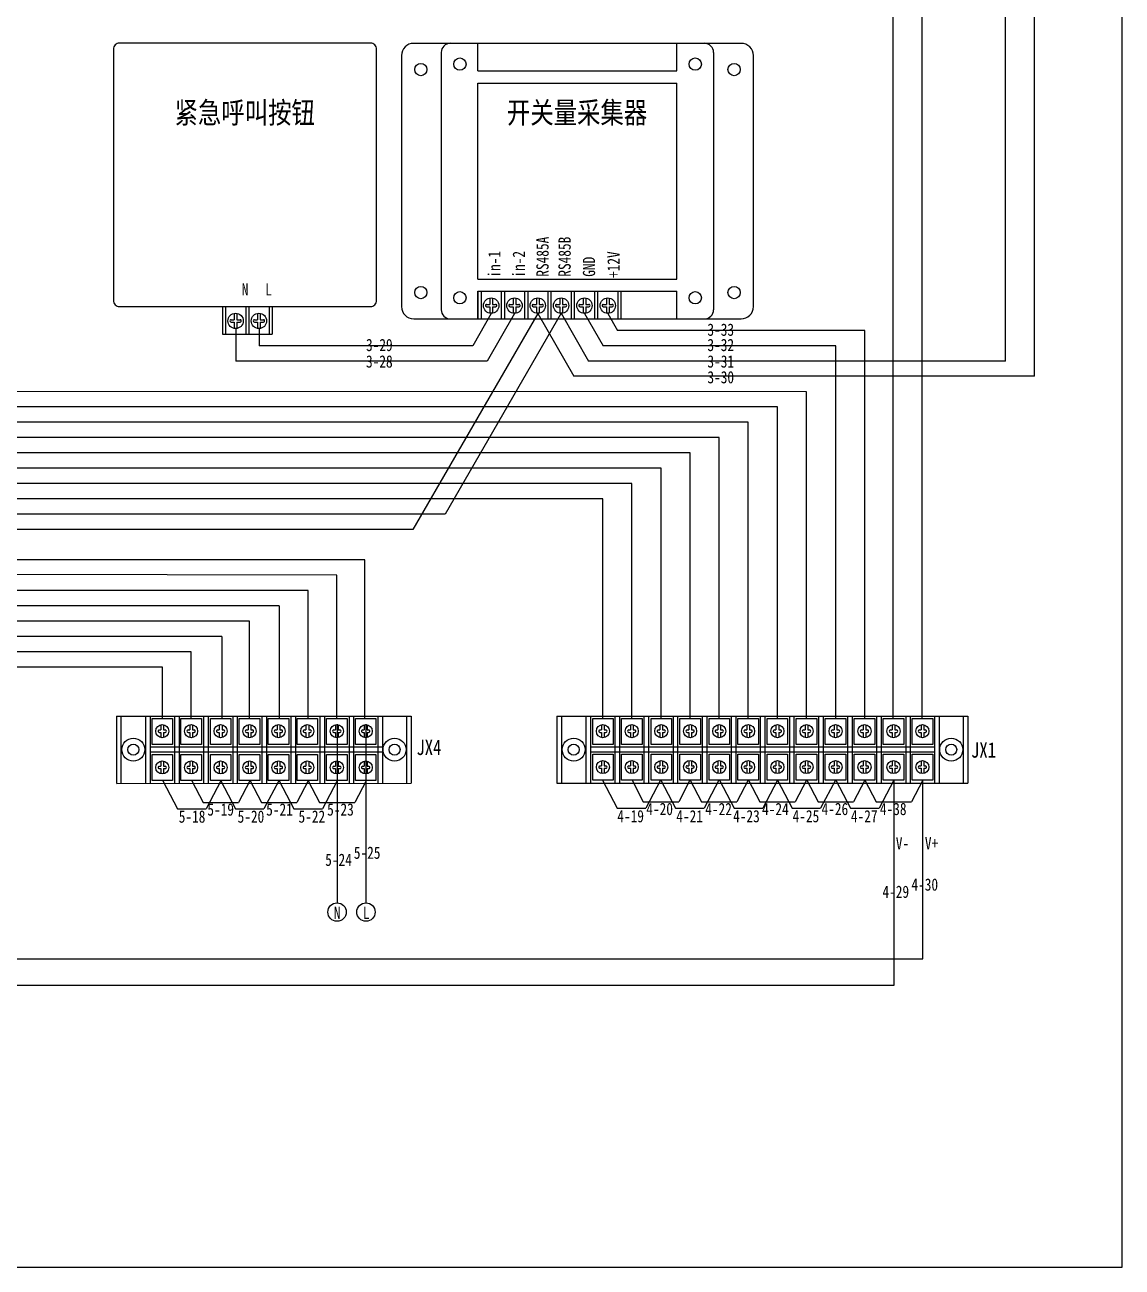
# Model space of a CAD drawing. Extents: x 1266371 to 2543862, y 307832 to 617203.
# Drawn here: x 1272846.7 to 1273205.2, y 308114.1 to 308519.9 of the extents above; entities that cross this region are included whole.
import ezdxf
from ezdxf.enums import TextEntityAlignment as Align

# ---------------------------------------------------------------- set-up
doc = ezdxf.new("R2010")
doc.units = 0
doc.header["$LTSCALE"] = 1000
doc.header["$MEASUREMENT"] = 0
doc.layers.get('0').update_dxf_attribs({"linetype": 'CONTINUOUS'})
doc.styles.add('-宋体', font='', dxfattribs={"width": 0.8})
doc.styles.get('-宋体').set_extended_font_data('SimSun')

msp = doc.modelspace()

# ---------------------------------------------------------------- linework, layer by layer
at = {"color": 1}
for p, q in [((1273176.54, 308405.07), (1273176.54, 308645.02)), ((1273167.06, 308410.06), (1273167.06, 308640.04)), ((1273130.39, 308293.46), (1273130.39, 308567.99)), ((1273139.86, 308293.23), (1273139.86, 308567.96)), ((1273014.29, 308425.64), (1272973.47, 308355.07)), ((1273021.9, 308425.65), (1272983.96, 308360.07)), ((1272999.05, 308425.64), (1272992.99, 308415.05)), ((1273006.66, 308425.64), (1272997.74, 308410.05)), ((1273014.3, 308425.64), (1273026.07, 308405.07)), ((1273021.9, 308425.65), (1273030.82, 308410.06)), ((1273029.51, 308425.64), (1273035.57, 308415.06)), ((1273037.1, 308425.64), (1273040.3, 308420.06)), ((1272915.56, 308420.65), (1272915.56, 308410.06)), ((1272923.18, 308420.65), (1272923.18, 308415.06)), ((1273121.07, 308420.05), (1273040.3, 308420.06)), ((1273121.07, 308293.34), (1273121.07, 308420.05)), ((1272992.99, 308415.05), (1272923.18, 308415.06)), ((1273111.58, 308415.05), (1273035.57, 308415.06)), ((1273111.58, 308293.45), (1273111.58, 308415.05)), ((1272997.74, 308410.05), (1272915.56, 308410.06)), ((1273167.06, 308410.06), (1273030.82, 308410.06)), ((1273176.54, 308405.07), (1273026.07, 308405.07)), ((1273102.09, 308400.05), (1272730.43, 308400.07)), ((1273102.09, 308293.34), (1273102.09, 308400.05)), ((1273092.52, 308395.07), (1272725.66, 308395.07)), ((1273092.52, 308293.46), (1273092.52, 308395.07)), ((1273082.97, 308390.07), (1272394.23, 308390.07)), ((1273082.97, 308293.3), (1273082.97, 308390.07)), ((1273073.55, 308385.07), (1272389.47, 308385.07)), ((1273073.55, 308293.35), (1273073.55, 308385.07)), ((1273064.03, 308380.07), (1272131.96, 308380.07)), ((1273064.03, 308293.24), (1273064.03, 308380.07)), ((1273054.61, 308375.07), (1272127.1, 308375.07)), ((1273054.61, 308293.38), (1273054.61, 308375.07)), ((1273044.96, 308370.07), (1272008.91, 308370.07)), ((1273044.96, 308293.41), (1273044.96, 308370.07)), ((1273035.54, 308365.07), (1272004.2, 308365.07)), ((1273035.54, 308293.3), (1273035.54, 308365.07)), ((1272983.96, 308360.07), (1272738.47, 308360.07)), ((1272973.47, 308355.07), (1272733.77, 308355.07)), ((1273035.38, 308273.16), (1273040.18, 308264.01)), ((1273045.04, 308273.16), (1273048.73, 308266.13)), ((1273054.31, 308273.16), (1273049.5, 308264.01)), ((1273054.44, 308273.16), (1273059.25, 308264.01)), ((1273063.98, 308273.16), (1273060.29, 308266.13)), ((1273064.06, 308273.16), (1273067.75, 308266.13)), ((1273073.38, 308273.16), (1273068.57, 308264.01)), ((1273073.6, 308273.16), (1273078.41, 308264.01)), ((1273082.99, 308273.16), (1273079.3, 308266.13)), ((1273083.09, 308273.16), (1273086.78, 308266.13)), ((1273092.54, 308273.16), (1273087.73, 308264.01)), ((1273092.53, 308273.16), (1273097.34, 308264.01)), ((1273102.03, 308273.16), (1273098.34, 308266.13)), ((1273102.14, 308273.16), (1273105.83, 308266.13)), ((1273111.47, 308273.16), (1273106.66, 308264.01)), ((1273111.66, 308273.16), (1273116.46, 308264.01)), ((1273121.07, 308273.16), (1273117.38, 308266.13)), ((1273121.08, 308273.16), (1273124.77, 308266.13)), ((1273130.6, 308273.16), (1273125.79, 308264.01)), ((1273140.02, 308273.16), (1273136.33, 308266.13)), ((1273048.73, 308266.13), (1273060.29, 308266.13)), ((1273067.75, 308266.13), (1273079.3, 308266.13)), ((1273086.78, 308266.13), (1273098.34, 308266.13)), ((1273105.83, 308266.13), (1273117.38, 308266.13)), ((1273124.77, 308266.13), (1273136.33, 308266.13)), ((1273040.18, 308264.01), (1273049.5, 308264.01)), ((1273059.25, 308264.01), (1273068.57, 308264.01)), ((1273078.41, 308264.01), (1273087.73, 308264.01)), ((1273097.34, 308264.01), (1273106.66, 308264.01)), ((1273116.46, 308264.01), (1273125.79, 308264.01))]:
    msp.add_line(p, q, dxfattribs=at)
for p, q in [((1272985.71, 308513.84), (1273068.71, 308513.84)), ((1272994.71, 308504.84), (1272994.71, 308513.83)), ((1273059.71, 308504.84), (1273059.71, 308513.84)), ((1272982.71, 308510.84), (1272982.71, 308458.36)), ((1273071.71, 308510.84), (1273071.71, 308451.83)), ((1272994.71, 308504.84), (1273059.71, 308504.84)), ((1272994.71, 308436.84), (1272994.71, 308500.84)), ((1272994.71, 308500.84), (1273059.71, 308500.84)), ((1273059.71, 308436.84), (1273059.71, 308500.84)), ((1272982.71, 308485.86), (1272982.71, 308426.84)), ((1273071.71, 308485.44), (1273071.71, 308426.84)), ((1272994.71, 308436.84), (1273059.71, 308436.84)), ((1272994.71, 308423.83), (1272994.71, 308432.84)), ((1272994.71, 308432.84), (1273059.71, 308432.84)), ((1272994.71, 308432.84), (1273041.43, 308432.84)), ((1272994.71, 308432.84), (1272994.71, 308423.84)), ((1272994.71, 308432.84), (1273041.43, 308432.84)), ((1272994.71, 308432.84), (1272994.71, 308423.84)), ((1272995.71, 308432.84), (1272995.71, 308423.84)), ((1272995.71, 308432.84), (1272995.71, 308423.84)), ((1273002.33, 308432.84), (1273002.33, 308423.84)), ((1273002.33, 308432.84), (1273002.33, 308423.84)), ((1273003.33, 308432.84), (1273003.33, 308423.84)), ((1273003.33, 308432.84), (1273003.33, 308423.84)), ((1273009.95, 308432.84), (1273009.95, 308423.84)), ((1273009.95, 308432.84), (1273009.95, 308423.84)), ((1273010.95, 308432.84), (1273010.95, 308423.84)), ((1273010.95, 308432.84), (1273010.95, 308423.84)), ((1273017.57, 308432.84), (1273017.57, 308423.84)), ((1273017.57, 308432.84), (1273017.57, 308423.84)), ((1273018.57, 308432.84), (1273018.57, 308423.84)), ((1273018.57, 308432.84), (1273018.57, 308423.84)), ((1273025.19, 308432.84), (1273025.19, 308423.84)), ((1273025.19, 308432.84), (1273025.19, 308423.84)), ((1273026.19, 308432.84), (1273026.19, 308423.84)), ((1273026.19, 308432.84), (1273026.19, 308423.84)), ((1273032.81, 308432.84), (1273032.81, 308423.84)), ((1273032.81, 308432.84), (1273032.81, 308423.84)), ((1273033.81, 308432.84), (1273033.81, 308423.84)), ((1273033.81, 308432.84), (1273033.81, 308423.84)), ((1273040.43, 308432.84), (1273040.43, 308423.84)), ((1273040.43, 308432.84), (1273040.43, 308423.84)), ((1273041.43, 308432.84), (1273041.43, 308423.84)), ((1273041.43, 308432.84), (1273041.43, 308423.84)), ((1273059.71, 308423.83), (1273059.71, 308432.84)), ((1272911.23, 308427.85), (1272927.47, 308427.85)), ((1272911.23, 308427.85), (1272911.23, 308418.85)), ((1272912.23, 308427.85), (1272912.23, 308418.85)), ((1272918.85, 308427.85), (1272918.85, 308418.85)), ((1272919.85, 308427.85), (1272919.85, 308418.85)), ((1272926.47, 308427.85), (1272926.47, 308418.85)), ((1272927.47, 308427.85), (1272927.47, 308418.85)), ((1272997.55, 308428.55), (1272998.57, 308428.55)), ((1272997.55, 308428.55), (1272998.57, 308428.55)), ((1272997.55, 308427.78), (1272998.57, 308427.78)), ((1272997.55, 308427.78), (1272998.57, 308427.78)), ((1272998.57, 308430.63), (1272998.57, 308428.55)), ((1272998.57, 308430.63), (1272998.57, 308428.55)), ((1272998.57, 308427.78), (1272998.57, 308425.68)), ((1272998.57, 308427.78), (1272998.57, 308425.68)), ((1272999.47, 308430.63), (1272999.47, 308428.55)), ((1272999.47, 308430.63), (1272999.47, 308428.55)), ((1272999.47, 308428.55), (1273000.48, 308428.55)), ((1272999.47, 308428.55), (1273000.48, 308428.55)), ((1272999.47, 308427.78), (1272999.47, 308425.68)), ((1272999.47, 308427.78), (1273000.5, 308427.78)), ((1272999.47, 308427.78), (1272999.47, 308425.68)), ((1272999.47, 308427.78), (1273000.5, 308427.78)), ((1273005.17, 308428.55), (1273006.19, 308428.55)), ((1273005.17, 308428.55), (1273006.19, 308428.55)), ((1273005.17, 308427.78), (1273006.19, 308427.78)), ((1273005.17, 308427.78), (1273006.19, 308427.78)), ((1273006.19, 308430.63), (1273006.19, 308428.55)), ((1273006.19, 308430.63), (1273006.19, 308428.55)), ((1273006.19, 308427.78), (1273006.19, 308425.68)), ((1273006.19, 308427.78), (1273006.19, 308425.68)), ((1273007.09, 308430.63), (1273007.09, 308428.55)), ((1273007.09, 308430.63), (1273007.09, 308428.55)), ((1273007.09, 308428.55), (1273008.1, 308428.55)), ((1273007.09, 308428.55), (1273008.1, 308428.55)), ((1273007.09, 308427.78), (1273007.09, 308425.68)), ((1273007.09, 308427.78), (1273008.12, 308427.78)), ((1273007.09, 308427.78), (1273007.09, 308425.68)), ((1273007.09, 308427.78), (1273008.12, 308427.78)), ((1273012.79, 308428.55), (1273013.81, 308428.55)), ((1273012.79, 308428.55), (1273013.81, 308428.55)), ((1273012.79, 308427.78), (1273013.81, 308427.78)), ((1273012.79, 308427.78), (1273013.81, 308427.78)), ((1273013.81, 308430.63), (1273013.81, 308428.55)), ((1273013.81, 308430.63), (1273013.81, 308428.55)), ((1273013.81, 308427.78), (1273013.81, 308425.68)), ((1273013.81, 308427.78), (1273013.81, 308425.68)), ((1273014.71, 308430.63), (1273014.71, 308428.55)), ((1273014.71, 308430.63), (1273014.71, 308428.55)), ((1273014.71, 308428.55), (1273015.72, 308428.55)), ((1273014.71, 308428.55), (1273015.72, 308428.55)), ((1273014.71, 308427.78), (1273014.71, 308425.68)), ((1273014.71, 308427.78), (1273015.74, 308427.78)), ((1273014.71, 308427.78), (1273014.71, 308425.68)), ((1273014.71, 308427.78), (1273015.74, 308427.78)), ((1273020.41, 308428.55), (1273021.43, 308428.55)), ((1273020.41, 308428.55), (1273021.43, 308428.55)), ((1273020.41, 308427.78), (1273021.43, 308427.78)), ((1273020.41, 308427.78), (1273021.43, 308427.78)), ((1273021.43, 308430.63), (1273021.43, 308428.55)), ((1273021.43, 308430.63), (1273021.43, 308428.55)), ((1273021.43, 308427.78), (1273021.43, 308425.68)), ((1273021.43, 308427.78), (1273021.43, 308425.68)), ((1273022.33, 308430.63), (1273022.33, 308428.55)), ((1273022.33, 308430.63), (1273022.33, 308428.55)), ((1273022.33, 308428.55), (1273023.34, 308428.55)), ((1273022.33, 308428.55), (1273023.34, 308428.55)), ((1273022.33, 308427.78), (1273022.33, 308425.68)), ((1273022.33, 308427.78), (1273023.36, 308427.78)), ((1273022.33, 308427.78), (1273022.33, 308425.68)), ((1273022.33, 308427.78), (1273023.36, 308427.78)), ((1273028.03, 308428.55), (1273029.05, 308428.55)), ((1273028.03, 308428.55), (1273029.05, 308428.55)), ((1273028.03, 308427.78), (1273029.05, 308427.78)), ((1273028.03, 308427.78), (1273029.05, 308427.78)), ((1273029.05, 308430.63), (1273029.05, 308428.55)), ((1273029.05, 308430.63), (1273029.05, 308428.55)), ((1273029.05, 308427.78), (1273029.05, 308425.68)), ((1273029.05, 308427.78), (1273029.05, 308425.68)), ((1273029.95, 308430.63), (1273029.95, 308428.55)), ((1273029.95, 308430.63), (1273029.95, 308428.55)), ((1273029.95, 308428.55), (1273030.96, 308428.55)), ((1273029.95, 308428.55), (1273030.96, 308428.55)), ((1273029.95, 308427.78), (1273029.95, 308425.68)), ((1273029.95, 308427.78), (1273030.98, 308427.78)), ((1273029.95, 308427.78), (1273029.95, 308425.68)), ((1273029.95, 308427.78), (1273030.98, 308427.78)), ((1273035.65, 308428.55), (1273036.67, 308428.55)), ((1273035.65, 308428.55), (1273036.67, 308428.55)), ((1273035.65, 308427.78), (1273036.67, 308427.78)), ((1273035.65, 308427.78), (1273036.67, 308427.78)), ((1273036.67, 308430.63), (1273036.67, 308428.55)), ((1273036.67, 308430.63), (1273036.67, 308428.55)), ((1273036.67, 308427.78), (1273036.67, 308425.68)), ((1273036.67, 308427.78), (1273036.67, 308425.68)), ((1273037.57, 308430.63), (1273037.57, 308428.55)), ((1273037.57, 308430.63), (1273037.57, 308428.55)), ((1273037.57, 308428.55), (1273038.58, 308428.55)), ((1273037.57, 308428.55), (1273038.58, 308428.55)), ((1273037.57, 308427.78), (1273037.57, 308425.68)), ((1273037.57, 308427.78), (1273038.6, 308427.78)), ((1273037.57, 308427.78), (1273037.57, 308425.68)), ((1273037.57, 308427.78), (1273038.6, 308427.78)), ((1272914.06, 308423.56), (1272915.08, 308423.56)), ((1272914.06, 308422.79), (1272915.08, 308422.79)), ((1272915.08, 308425.64), (1272915.08, 308423.56)), ((1272915.08, 308422.79), (1272915.08, 308420.69)), ((1272915.98, 308425.64), (1272915.98, 308423.56)), ((1272915.98, 308423.56), (1272916.99, 308423.56)), ((1272915.98, 308422.79), (1272915.98, 308420.69)), ((1272915.98, 308422.79), (1272917.01, 308422.79)), ((1272921.68, 308423.56), (1272922.7, 308423.56)), ((1272921.68, 308422.79), (1272922.7, 308422.79)), ((1272922.7, 308425.64), (1272922.7, 308423.56)), ((1272922.7, 308422.79), (1272922.7, 308420.69)), ((1272923.6, 308425.64), (1272923.6, 308423.56)), ((1272923.6, 308423.56), (1272924.61, 308423.56)), ((1272923.6, 308422.79), (1272923.6, 308420.69)), ((1272923.6, 308422.79), (1272924.63, 308422.79)), ((1272985.71, 308423.84), (1273068.71, 308423.84)), ((1272994.71, 308423.84), (1273041.43, 308423.84)), ((1272994.71, 308423.84), (1273041.43, 308423.84)), ((1272911.23, 308418.85), (1272927.47, 308418.85)), ((1272957.74, 308345.08), (1272833.07, 308345.08)), ((1272957.74, 308293.42), (1272957.74, 308345.08)), ((1272948.63, 308340.08), (1272825.79, 308340.38)), ((1272948.63, 308293.38), (1272948.63, 308340.08)), ((1272939.21, 308335.08), (1272818.31, 308335.08)), ((1272939.21, 308293.38), (1272939.21, 308335.08)), ((1272929.74, 308330.08), (1272811.99, 308330.08)), ((1272929.74, 308330.08), (1272929.74, 308293.53)), ((1272920.11, 308325.08), (1272805.23, 308325.08)), ((1272920.11, 308293.36), (1272920.11, 308325.08)), ((1272911.08, 308320.08), (1272798.94, 308320.08)), ((1272911.08, 308320.08), (1272911.08, 308293.44)), ((1272901.06, 308315.08), (1272804.92, 308315.08)), ((1272901.06, 308293.38), (1272901.06, 308315.08)), ((1272891.68, 308310.08), (1272811.68, 308310.08)), ((1272891.68, 308293.38), (1272891.68, 308310.08)), ((1272876.59, 308294.12), (1272972.89, 308294.12)), ((1272876.59, 308294.12), (1272876.59, 308272.17)), ((1272878.09, 308294.12), (1272878.09, 308272.17)), ((1272886.09, 308294.12), (1272886.09, 308272.17)), ((1272887.59, 308294.12), (1272887.59, 308272.17)), ((1272895.59, 308294.12), (1272895.59, 308272.22)), ((1272897.09, 308294.12), (1272897.09, 308272.22)), ((1272905.09, 308294.12), (1272905.09, 308272.22)), ((1272906.59, 308294.12), (1272906.59, 308272.22)), ((1272914.59, 308294.12), (1272914.59, 308272.22)), ((1272916.09, 308294.12), (1272916.09, 308272.22)), ((1272924.09, 308294.12), (1272924.09, 308272.22)), ((1272925.59, 308294.12), (1272925.59, 308272.22)), ((1272933.59, 308294.12), (1272933.59, 308272.22)), ((1272935.09, 308294.12), (1272935.09, 308272.22)), ((1272943.09, 308294.12), (1272943.09, 308272.22)), ((1272944.59, 308294.12), (1272944.59, 308272.22)), ((1272952.59, 308294.12), (1272952.59, 308272.22)), ((1272954.09, 308294.12), (1272954.09, 308272.22)), ((1272961.97, 308294.12), (1272961.97, 308272.22)), ((1272963.47, 308294.12), (1272963.47, 308272.22)), ((1272971.39, 308294.12), (1272971.39, 308272.22)), ((1272972.89, 308294.12), (1272972.89, 308272.22)), ((1273020.45, 308294.12), (1273154.75, 308294.12)), ((1273020.45, 308294.12), (1273020.45, 308272.17)), ((1273021.95, 308294.12), (1273021.95, 308272.17)), ((1273029.95, 308294.12), (1273029.95, 308272.17)), ((1273031.45, 308294.12), (1273031.45, 308272.17)), ((1273039.39, 308294.12), (1273039.39, 308272.22)), ((1273040.95, 308294.12), (1273040.95, 308272.22)), ((1273048.95, 308294.12), (1273048.95, 308272.22)), ((1273050.45, 308294.12), (1273050.45, 308272.22)), ((1273058.45, 308294.12), (1273058.45, 308272.22)), ((1273059.95, 308294.12), (1273059.95, 308272.22)), ((1273067.95, 308294.12), (1273067.95, 308272.22)), ((1273069.45, 308294.12), (1273069.45, 308272.22)), ((1273077.45, 308294.12), (1273077.45, 308272.22)), ((1273078.95, 308294.12), (1273078.95, 308272.22)), ((1273086.95, 308294.12), (1273086.95, 308272.22)), ((1273088.45, 308294.12), (1273088.45, 308272.22)), ((1273096.45, 308294.12), (1273096.45, 308272.22)), ((1273097.95, 308294.12), (1273097.95, 308272.22)), ((1273105.95, 308294.12), (1273105.95, 308272.22)), ((1273107.45, 308294.12), (1273107.45, 308272.22)), ((1273115.45, 308294.12), (1273115.45, 308272.22)), ((1273116.95, 308294.12), (1273116.95, 308272.22)), ((1273124.95, 308294.12), (1273124.95, 308272.22)), ((1273126.45, 308294.12), (1273126.45, 308272.22)), ((1273134.45, 308294.12), (1273134.45, 308272.22)), ((1273135.95, 308294.12), (1273135.95, 308272.22)), ((1273143.83, 308294.12), (1273143.83, 308272.22)), ((1273145.33, 308294.12), (1273145.33, 308272.22)), ((1273153.25, 308294.12), (1273153.25, 308272.22)), ((1273154.75, 308294.12), (1273154.75, 308272.22)), ((1272890.62, 308289.56), (1272891.13, 308289.56)), ((1272891.13, 308291.24), (1272891.13, 308289.56)), ((1272892.03, 308291.25), (1272892.03, 308289.56)), ((1272892.03, 308289.56), (1272892.55, 308289.56)), ((1272900.03, 308289.56), (1272900.55, 308289.56)), ((1272900.55, 308291.24), (1272900.55, 308289.56)), ((1272901.45, 308291.25), (1272901.45, 308289.56)), ((1272901.45, 308289.56), (1272901.96, 308289.56)), ((1272909.68, 308289.56), (1272910.2, 308289.56)), ((1272910.2, 308291.24), (1272910.2, 308289.56)), ((1272911.1, 308291.25), (1272911.1, 308289.56)), ((1272911.1, 308289.56), (1272911.61, 308289.56)), ((1272919.09, 308289.56), (1272919.61, 308289.56)), ((1272919.61, 308291.24), (1272919.61, 308289.56)), ((1272920.51, 308291.25), (1272920.51, 308289.56)), ((1272920.51, 308289.56), (1272921.03, 308289.56)), ((1272928.57, 308289.56), (1272929.09, 308289.56)), ((1272929.09, 308291.24), (1272929.09, 308289.56)), ((1272929.99, 308291.25), (1272929.99, 308289.56)), ((1272929.99, 308289.56), (1272930.5, 308289.56)), ((1272937.99, 308289.56), (1272938.51, 308289.56)), ((1272938.51, 308291.24), (1272938.51, 308289.56)), ((1272939.41, 308291.25), (1272939.41, 308289.56)), ((1272939.41, 308289.56), (1272939.92, 308289.56)), ((1272947.64, 308289.56), (1272948.16, 308289.56)), ((1272948.16, 308291.24), (1272948.16, 308289.56)), ((1272948.7, 308291.49), (1272948.7, 308233.07)), ((1272949.05, 308291.25), (1272949.05, 308289.56)), ((1272949.05, 308289.56), (1272949.57, 308289.56)), ((1272957.05, 308289.56), (1272957.57, 308289.56)), ((1272957.57, 308291.24), (1272957.57, 308289.56)), ((1272958.12, 308291.48), (1272958.12, 308233.06)), ((1272958.47, 308291.25), (1272958.47, 308289.56)), ((1272958.47, 308289.56), (1272958.98, 308289.56)), ((1273034.57, 308289.56), (1273035.09, 308289.56)), ((1273035.09, 308291.24), (1273035.09, 308289.56)), ((1273035.99, 308291.25), (1273035.99, 308289.56)), ((1273035.99, 308289.56), (1273036.5, 308289.56)), ((1273043.99, 308289.56), (1273044.51, 308289.56)), ((1273044.51, 308291.24), (1273044.51, 308289.56)), ((1273045.4, 308291.25), (1273045.4, 308289.56)), ((1273045.4, 308289.56), (1273045.92, 308289.56)), ((1273053.63, 308289.56), (1273054.15, 308289.56)), ((1273054.15, 308291.24), (1273054.15, 308289.56)), ((1273055.05, 308291.25), (1273055.05, 308289.56)), ((1273055.05, 308289.56), (1273055.56, 308289.56)), ((1273063.05, 308289.56), (1273063.57, 308289.56)), ((1273063.57, 308291.24), (1273063.57, 308289.56)), ((1273064.47, 308291.25), (1273064.47, 308289.56)), ((1273064.47, 308289.56), (1273064.98, 308289.56)), ((1273072.57, 308289.56), (1273073.09, 308289.56)), ((1273073.09, 308291.24), (1273073.09, 308289.56)), ((1273073.99, 308291.25), (1273073.99, 308289.56)), ((1273073.99, 308289.56), (1273074.5, 308289.56)), ((1273081.99, 308289.56), (1273082.51, 308289.56)), ((1273082.51, 308291.24), (1273082.51, 308289.56)), ((1273083.41, 308291.25), (1273083.41, 308289.56)), ((1273083.41, 308289.56), (1273083.92, 308289.56)), ((1273091.55, 308289.56), (1273092.07, 308289.56)), ((1273092.07, 308291.24), (1273092.07, 308289.56)), ((1273092.97, 308291.25), (1273092.97, 308289.56)), ((1273092.97, 308289.56), (1273093.48, 308289.56)), ((1273101.08, 308289.56), (1273101.6, 308289.56)), ((1273101.6, 308291.24), (1273101.6, 308289.56)), ((1273102.49, 308291.25), (1273102.49, 308289.56)), ((1273102.49, 308289.56), (1273103.01, 308289.56)), ((1273110.55, 308289.56), (1273111.07, 308289.56)), ((1273111.07, 308291.24), (1273111.07, 308289.56)), ((1273111.97, 308291.25), (1273111.97, 308289.56)), ((1273111.97, 308289.56), (1273112.48, 308289.56)), ((1273120.02, 308289.56), (1273120.54, 308289.56)), ((1273120.54, 308291.24), (1273120.54, 308289.56)), ((1273121.44, 308291.25), (1273121.44, 308289.56)), ((1273121.44, 308289.56), (1273121.95, 308289.56)), ((1273129.5, 308289.56), (1273130.02, 308289.56)), ((1273130.02, 308291.24), (1273130.02, 308289.56)), ((1273130.91, 308291.25), (1273130.91, 308289.56)), ((1273130.91, 308289.56), (1273131.43, 308289.56)), ((1273138.93, 308289.56), (1273139.45, 308289.56)), ((1273139.45, 308291.24), (1273139.45, 308289.56)), ((1273140.35, 308291.25), (1273140.35, 308289.56)), ((1273140.35, 308289.56), (1273140.86, 308289.56)), ((1272890.61, 308288.78), (1272891.13, 308288.78)), ((1272891.13, 308288.78), (1272891.13, 308287.07)), ((1272892.03, 308288.78), (1272892.03, 308287.07)), ((1272892.03, 308288.78), (1272892.56, 308288.78)), ((1272900.03, 308288.78), (1272900.55, 308288.78)), ((1272900.55, 308288.78), (1272900.55, 308287.07)), ((1272901.45, 308288.78), (1272901.45, 308287.07)), ((1272901.45, 308288.78), (1272901.98, 308288.78)), ((1272909.68, 308288.78), (1272910.2, 308288.78)), ((1272910.2, 308288.78), (1272910.2, 308287.07)), ((1272911.1, 308288.78), (1272911.1, 308287.07)), ((1272911.1, 308288.78), (1272911.63, 308288.78)), ((1272919.09, 308288.78), (1272919.61, 308288.78)), ((1272919.61, 308288.78), (1272919.61, 308287.07)), ((1272920.51, 308288.78), (1272920.51, 308287.07)), ((1272920.51, 308288.78), (1272921.04, 308288.78)), ((1272928.57, 308288.78), (1272929.09, 308288.78)), ((1272929.09, 308288.78), (1272929.09, 308287.07)), ((1272929.99, 308288.78), (1272929.99, 308287.07)), ((1272929.99, 308288.78), (1272930.52, 308288.78)), ((1272937.99, 308288.78), (1272938.51, 308288.78)), ((1272938.51, 308288.78), (1272938.51, 308287.07)), ((1272939.41, 308288.78), (1272939.41, 308287.07)), ((1272939.41, 308288.78), (1272939.94, 308288.78)), ((1272947.64, 308288.78), (1272948.16, 308288.78)), ((1272948.16, 308288.78), (1272948.16, 308287.07)), ((1272949.05, 308288.78), (1272949.05, 308287.07)), ((1272949.05, 308288.78), (1272949.58, 308288.78)), ((1272957.05, 308288.78), (1272957.57, 308288.78)), ((1272957.57, 308288.78), (1272957.57, 308287.07)), ((1272958.47, 308288.78), (1272958.47, 308287.07)), ((1272958.47, 308288.78), (1272959, 308288.78)), ((1273034.57, 308288.78), (1273035.09, 308288.78)), ((1273035.09, 308288.78), (1273035.09, 308287.07)), ((1273035.99, 308288.78), (1273035.99, 308287.07)), ((1273035.99, 308288.78), (1273036.52, 308288.78)), ((1273043.99, 308288.78), (1273044.51, 308288.78)), ((1273044.51, 308288.78), (1273044.51, 308287.07)), ((1273045.4, 308288.78), (1273045.4, 308287.07)), ((1273045.4, 308288.78), (1273045.93, 308288.78)), ((1273053.63, 308288.78), (1273054.15, 308288.78)), ((1273054.15, 308288.78), (1273054.15, 308287.07)), ((1273055.05, 308288.78), (1273055.05, 308287.07)), ((1273055.05, 308288.78), (1273055.58, 308288.78)), ((1273063.05, 308288.78), (1273063.57, 308288.78)), ((1273063.57, 308288.78), (1273063.57, 308287.07)), ((1273064.47, 308288.78), (1273064.47, 308287.07)), ((1273064.47, 308288.78), (1273065, 308288.78)), ((1273072.57, 308288.78), (1273073.09, 308288.78)), ((1273073.09, 308288.78), (1273073.09, 308287.07)), ((1273073.99, 308288.78), (1273073.99, 308287.07)), ((1273073.99, 308288.78), (1273074.52, 308288.78)), ((1273081.99, 308288.78), (1273082.51, 308288.78)), ((1273082.51, 308288.78), (1273082.51, 308287.07)), ((1273083.41, 308288.78), (1273083.41, 308287.07)), ((1273083.41, 308288.78), (1273083.94, 308288.78)), ((1273091.55, 308288.78), (1273092.07, 308288.78)), ((1273092.07, 308288.78), (1273092.07, 308287.07)), ((1273092.97, 308288.78), (1273092.97, 308287.07)), ((1273092.97, 308288.78), (1273093.5, 308288.78)), ((1273101.07, 308288.78), (1273101.6, 308288.78)), ((1273101.6, 308288.78), (1273101.6, 308287.07)), ((1273102.49, 308288.78), (1273102.49, 308287.07)), ((1273102.49, 308288.78), (1273103.02, 308288.78)), ((1273110.55, 308288.78), (1273111.07, 308288.78)), ((1273111.07, 308288.78), (1273111.07, 308287.07)), ((1273111.97, 308288.78), (1273111.97, 308287.07)), ((1273111.97, 308288.78), (1273112.5, 308288.78)), ((1273120.02, 308288.78), (1273120.54, 308288.78)), ((1273120.54, 308288.78), (1273120.54, 308287.07)), ((1273121.44, 308288.78), (1273121.44, 308287.07)), ((1273121.44, 308288.78), (1273121.97, 308288.78)), ((1273129.5, 308288.78), (1273130.02, 308288.78)), ((1273130.02, 308288.78), (1273130.02, 308287.07)), ((1273130.91, 308288.78), (1273130.91, 308287.07)), ((1273130.91, 308288.78), (1273131.45, 308288.78)), ((1273138.93, 308288.78), (1273139.45, 308288.78)), ((1273139.45, 308288.78), (1273139.45, 308287.07)), ((1273140.35, 308288.78), (1273140.35, 308287.07)), ((1273140.35, 308288.78), (1273140.88, 308288.78)), ((1272887.59, 308284.08), (1272963.47, 308284.08)), ((1272887.59, 308282.44), (1272963.47, 308282.44)), ((1273031.45, 308284.08), (1273143.83, 308284.08)), ((1273031.45, 308282.44), (1273143.83, 308282.44)), ((1272890.61, 308276.93), (1272891.13, 308276.93)), ((1272890.62, 308277.71), (1272891.13, 308277.71)), ((1272891.13, 308279.39), (1272891.13, 308277.71)), ((1272891.13, 308276.93), (1272891.13, 308275.22)), ((1272892.03, 308279.39), (1272892.03, 308277.71)), ((1272892.03, 308277.71), (1272892.55, 308277.71)), ((1272892.03, 308276.93), (1272892.03, 308275.22)), ((1272892.03, 308276.93), (1272892.56, 308276.93)), ((1272900.03, 308277.71), (1272900.55, 308277.71)), ((1272900.03, 308276.93), (1272900.55, 308276.93)), ((1272900.55, 308279.39), (1272900.55, 308277.71)), ((1272900.55, 308276.93), (1272900.55, 308275.22)), ((1272901.45, 308279.39), (1272901.45, 308277.71)), ((1272901.45, 308277.71), (1272901.96, 308277.71)), ((1272901.45, 308276.93), (1272901.45, 308275.22)), ((1272901.45, 308276.93), (1272901.98, 308276.93)), ((1272909.68, 308277.71), (1272910.2, 308277.71)), ((1272909.68, 308276.93), (1272910.2, 308276.93)), ((1272910.2, 308279.39), (1272910.2, 308277.71)), ((1272910.2, 308276.93), (1272910.2, 308275.22)), ((1272911.1, 308279.39), (1272911.1, 308277.71)), ((1272911.1, 308277.71), (1272911.61, 308277.71)), ((1272911.1, 308276.93), (1272911.1, 308275.22)), ((1272911.1, 308276.93), (1272911.63, 308276.93)), ((1272919.09, 308277.71), (1272919.61, 308277.71)), ((1272919.09, 308276.93), (1272919.61, 308276.93)), ((1272919.61, 308279.39), (1272919.61, 308277.71)), ((1272919.61, 308276.93), (1272919.61, 308275.22)), ((1272920.51, 308279.39), (1272920.51, 308277.71)), ((1272920.51, 308277.71), (1272921.03, 308277.71)), ((1272920.51, 308276.93), (1272920.51, 308275.22)), ((1272920.51, 308276.93), (1272921.04, 308276.93)), ((1272928.57, 308277.71), (1272929.09, 308277.71)), ((1272928.57, 308276.93), (1272929.09, 308276.93)), ((1272929.09, 308279.39), (1272929.09, 308277.71)), ((1272929.09, 308276.93), (1272929.09, 308275.22)), ((1272929.99, 308279.39), (1272929.99, 308277.71)), ((1272929.99, 308277.71), (1272930.5, 308277.71)), ((1272929.99, 308276.93), (1272929.99, 308275.22)), ((1272929.99, 308276.93), (1272930.52, 308276.93)), ((1272937.99, 308277.71), (1272938.51, 308277.71)), ((1272937.99, 308276.93), (1272938.51, 308276.93)), ((1272938.51, 308279.39), (1272938.51, 308277.71)), ((1272938.51, 308276.93), (1272938.51, 308275.22)), ((1272939.41, 308279.39), (1272939.41, 308277.71)), ((1272939.41, 308277.71), (1272939.92, 308277.71)), ((1272939.41, 308276.93), (1272939.41, 308275.22)), ((1272939.41, 308276.93), (1272939.94, 308276.93)), ((1272947.64, 308277.71), (1272948.16, 308277.71)), ((1272947.64, 308276.93), (1272948.16, 308276.93)), ((1272948.16, 308279.39), (1272948.16, 308277.71)), ((1272948.16, 308276.93), (1272948.16, 308275.22)), ((1272949.05, 308279.39), (1272949.05, 308277.71)), ((1272949.05, 308277.71), (1272949.57, 308277.71)), ((1272949.05, 308276.93), (1272949.05, 308275.22)), ((1272949.05, 308276.93), (1272949.58, 308276.93)), ((1272957.05, 308277.71), (1272957.57, 308277.71)), ((1272957.05, 308276.93), (1272957.57, 308276.93)), ((1272957.57, 308279.39), (1272957.57, 308277.71)), ((1272957.57, 308276.93), (1272957.57, 308275.22)), ((1272958.47, 308279.39), (1272958.47, 308277.71)), ((1272958.47, 308277.71), (1272958.98, 308277.71)), ((1272958.47, 308276.93), (1272958.47, 308275.22)), ((1272958.47, 308276.93), (1272959, 308276.93)), ((1273034.57, 308277.82), (1273035.09, 308277.82)), ((1273034.57, 308277.04), (1273035.09, 308277.04)), ((1273035.09, 308279.5), (1273035.09, 308277.82)), ((1273035.09, 308277.04), (1273035.09, 308275.33)), ((1273035.99, 308279.51), (1273035.99, 308277.82)), ((1273035.99, 308277.82), (1273036.5, 308277.82)), ((1273035.99, 308277.04), (1273035.99, 308275.33)), ((1273035.99, 308277.04), (1273036.52, 308277.04)), ((1273043.99, 308277.82), (1273044.51, 308277.82)), ((1273043.99, 308277.04), (1273044.51, 308277.04)), ((1273044.51, 308279.5), (1273044.51, 308277.82)), ((1273044.51, 308277.04), (1273044.51, 308275.33)), ((1273045.4, 308279.51), (1273045.4, 308277.82)), ((1273045.4, 308277.82), (1273045.92, 308277.82)), ((1273045.4, 308277.04), (1273045.4, 308275.33)), ((1273045.4, 308277.04), (1273045.93, 308277.04)), ((1273053.63, 308277.82), (1273054.15, 308277.82)), ((1273053.63, 308277.04), (1273054.15, 308277.04)), ((1273054.15, 308279.5), (1273054.15, 308277.82)), ((1273054.15, 308277.04), (1273054.15, 308275.33)), ((1273055.05, 308279.51), (1273055.05, 308277.82)), ((1273055.05, 308277.82), (1273055.56, 308277.82)), ((1273055.05, 308277.04), (1273055.05, 308275.33)), ((1273055.05, 308277.04), (1273055.58, 308277.04)), ((1273063.05, 308277.87), (1273063.57, 308277.87)), ((1273063.05, 308277.09), (1273063.57, 308277.09)), ((1273063.57, 308279.55), (1273063.57, 308277.87)), ((1273063.57, 308277.09), (1273063.57, 308275.38)), ((1273064.47, 308279.55), (1273064.47, 308277.87)), ((1273064.47, 308277.87), (1273064.98, 308277.87)), ((1273064.47, 308277.09), (1273064.47, 308275.38)), ((1273064.47, 308277.09), (1273065, 308277.09)), ((1273072.57, 308277.82), (1273073.09, 308277.82)), ((1273072.57, 308277.04), (1273073.09, 308277.04)), ((1273073.09, 308279.5), (1273073.09, 308277.82)), ((1273073.09, 308277.04), (1273073.09, 308275.33)), ((1273073.99, 308279.51), (1273073.99, 308277.82)), ((1273073.99, 308277.82), (1273074.5, 308277.82)), ((1273073.99, 308277.04), (1273073.99, 308275.33)), ((1273073.99, 308277.04), (1273074.52, 308277.04)), ((1273081.99, 308277.82), (1273082.51, 308277.82)), ((1273081.99, 308277.04), (1273082.51, 308277.04)), ((1273082.51, 308279.5), (1273082.51, 308277.82)), ((1273082.51, 308277.04), (1273082.51, 308275.33)), ((1273083.41, 308279.51), (1273083.41, 308277.82)), ((1273083.41, 308277.82), (1273083.92, 308277.82)), ((1273083.41, 308277.04), (1273083.41, 308275.33)), ((1273083.41, 308277.04), (1273083.94, 308277.04)), ((1273091.55, 308277.82), (1273092.07, 308277.82)), ((1273091.55, 308277.04), (1273092.07, 308277.04)), ((1273092.07, 308279.5), (1273092.07, 308277.82)), ((1273092.07, 308277.04), (1273092.07, 308275.33)), ((1273092.97, 308279.51), (1273092.97, 308277.82)), ((1273092.97, 308277.82), (1273093.48, 308277.82)), ((1273092.97, 308277.04), (1273092.97, 308275.33)), ((1273092.97, 308277.04), (1273093.5, 308277.04)), ((1273101.07, 308277.04), (1273101.6, 308277.04)), ((1273101.08, 308277.82), (1273101.6, 308277.82)), ((1273101.6, 308279.5), (1273101.6, 308277.82)), ((1273101.6, 308277.04), (1273101.6, 308275.33)), ((1273102.49, 308279.51), (1273102.49, 308277.82)), ((1273102.49, 308277.82), (1273103.01, 308277.82)), ((1273102.49, 308277.04), (1273102.49, 308275.33)), ((1273102.49, 308277.04), (1273103.02, 308277.04)), ((1273110.55, 308277.82), (1273111.07, 308277.82)), ((1273110.55, 308277.04), (1273111.07, 308277.04)), ((1273111.07, 308279.5), (1273111.07, 308277.82)), ((1273111.07, 308277.04), (1273111.07, 308275.33)), ((1273111.97, 308279.51), (1273111.97, 308277.82)), ((1273111.97, 308277.82), (1273112.48, 308277.82)), ((1273111.97, 308277.04), (1273111.97, 308275.33)), ((1273111.97, 308277.04), (1273112.5, 308277.04)), ((1273120.02, 308277.82), (1273120.54, 308277.82)), ((1273120.02, 308277.04), (1273120.54, 308277.04)), ((1273120.54, 308279.5), (1273120.54, 308277.82)), ((1273120.54, 308277.04), (1273120.54, 308275.33)), ((1273121.44, 308279.51), (1273121.44, 308277.82)), ((1273121.44, 308277.82), (1273121.95, 308277.82)), ((1273121.44, 308277.04), (1273121.44, 308275.33)), ((1273121.44, 308277.04), (1273121.97, 308277.04)), ((1273129.5, 308277.82), (1273130.02, 308277.82)), ((1273129.5, 308277.04), (1273130.02, 308277.04)), ((1273130.02, 308279.5), (1273130.02, 308277.82)), ((1273130.02, 308277.04), (1273130.02, 308275.33)), ((1273130.91, 308279.51), (1273130.91, 308277.82)), ((1273130.91, 308277.82), (1273131.43, 308277.82)), ((1273130.91, 308277.04), (1273130.91, 308275.33)), ((1273130.91, 308277.04), (1273131.45, 308277.04)), ((1273138.93, 308277.82), (1273139.45, 308277.82)), ((1273138.93, 308277.04), (1273139.45, 308277.04)), ((1273139.45, 308279.5), (1273139.45, 308277.82)), ((1273139.45, 308277.04), (1273139.45, 308275.33)), ((1273140.35, 308279.51), (1273140.35, 308277.82)), ((1273140.35, 308277.82), (1273140.86, 308277.82)), ((1273140.35, 308277.04), (1273140.35, 308275.33)), ((1273140.35, 308277.04), (1273140.88, 308277.04)), ((1272891.74, 308272.96), (1272896.55, 308263.8)), ((1272901.23, 308272.96), (1272904.92, 308265.92)), ((1272910.68, 308272.96), (1272905.87, 308263.8)), ((1272910.67, 308272.96), (1272915.47, 308263.8)), ((1272920.17, 308272.96), (1272916.48, 308265.92)), ((1272920.27, 308272.96), (1272923.97, 308265.92)), ((1272929.61, 308272.96), (1272924.8, 308263.8)), ((1272929.8, 308272.96), (1272934.6, 308263.8)), ((1272939.21, 308272.96), (1272935.52, 308265.92)), ((1272939.22, 308272.96), (1272942.91, 308265.92)), ((1272948.73, 308272.96), (1272943.92, 308263.8)), ((1272958.16, 308272.96), (1272954.47, 308265.92)), ((1273130.67, 308206.19), (1273130.67, 308273.1)), ((1273140.09, 308214.75), (1273140.09, 308273.04)), ((1272876.59, 308272.12), (1272972.89, 308272.22)), ((1273020.45, 308272.17), (1273154.75, 308272.22)), ((1272904.92, 308265.92), (1272916.48, 308265.92)), ((1272923.97, 308265.92), (1272935.52, 308265.92)), ((1272942.91, 308265.92), (1272954.47, 308265.92)), ((1272896.55, 308263.8), (1272905.87, 308263.8)), ((1272915.47, 308263.8), (1272924.8, 308263.8)), ((1272934.6, 308263.8), (1272943.92, 308263.8)), ((1272790.75, 308214.75), (1273140.09, 308214.75)), ((1272792.09, 308206.19), (1273130.67, 308206.19))]:
    msp.add_line(p, q)
for points in [[(1271705.16, 308114.1), (1273205.16, 308114.1), (1273205.16, 309034.1), (1271705.16, 309034.1)], [(1272888.24, 308293.35), (1272894.94, 308293.35), (1272894.94, 308284.85), (1272888.24, 308284.85)], [(1272897.66, 308293.35), (1272904.36, 308293.35), (1272904.36, 308284.85), (1272897.66, 308284.85)], [(1272907.31, 308293.35), (1272914.01, 308293.35), (1272914.01, 308284.85), (1272907.31, 308284.85)], [(1272916.72, 308293.35), (1272923.42, 308293.35), (1272923.42, 308284.85), (1272916.72, 308284.85)], [(1272926.2, 308293.35), (1272932.9, 308293.35), (1272932.9, 308284.85), (1272926.2, 308284.85)], [(1272935.62, 308293.35), (1272942.32, 308293.35), (1272942.32, 308284.85), (1272935.62, 308284.85)], [(1272945.27, 308293.35), (1272951.97, 308293.35), (1272951.97, 308284.85), (1272945.27, 308284.85)], [(1272954.68, 308293.35), (1272961.38, 308293.35), (1272961.38, 308284.85), (1272954.68, 308284.85)], [(1273032.2, 308293.35), (1273038.9, 308293.35), (1273038.9, 308284.85), (1273032.2, 308284.85)], [(1273041.61, 308293.35), (1273048.32, 308293.35), (1273048.32, 308284.85), (1273041.61, 308284.85)], [(1273051.26, 308293.35), (1273057.96, 308293.35), (1273057.96, 308284.85), (1273051.26, 308284.85)], [(1273060.68, 308293.35), (1273067.38, 308293.35), (1273067.38, 308284.85), (1273060.68, 308284.85)], [(1273070.2, 308293.35), (1273076.9, 308293.35), (1273076.9, 308284.85), (1273070.2, 308284.85)], [(1273079.62, 308293.35), (1273086.32, 308293.35), (1273086.32, 308284.85), (1273079.62, 308284.85)], [(1273089.18, 308293.35), (1273095.88, 308293.35), (1273095.88, 308284.85), (1273089.18, 308284.85)], [(1273098.7, 308293.35), (1273105.4, 308293.35), (1273105.4, 308284.85), (1273098.7, 308284.85)], [(1273108.18, 308293.35), (1273114.88, 308293.35), (1273114.88, 308284.85), (1273108.18, 308284.85)], [(1273117.65, 308293.35), (1273124.35, 308293.35), (1273124.35, 308284.85), (1273117.65, 308284.85)], [(1273127.13, 308293.35), (1273133.83, 308293.35), (1273133.83, 308284.85), (1273127.13, 308284.85)], [(1273136.56, 308293.35), (1273143.26, 308293.35), (1273143.26, 308284.85), (1273136.56, 308284.85)], [(1272888.24, 308281.5), (1272894.94, 308281.5), (1272894.94, 308273), (1272888.24, 308273)], [(1272897.66, 308281.5), (1272904.36, 308281.5), (1272904.36, 308273), (1272897.66, 308273)], [(1272907.31, 308281.5), (1272914.01, 308281.5), (1272914.01, 308273), (1272907.31, 308273)], [(1272916.72, 308281.5), (1272923.42, 308281.5), (1272923.42, 308273), (1272916.72, 308273)], [(1272926.2, 308281.5), (1272932.9, 308281.5), (1272932.9, 308273), (1272926.2, 308273)], [(1272935.62, 308281.5), (1272942.32, 308281.5), (1272942.32, 308273), (1272935.62, 308273)], [(1272945.27, 308281.5), (1272951.97, 308281.5), (1272951.97, 308273), (1272945.27, 308273)], [(1272954.68, 308281.5), (1272961.38, 308281.5), (1272961.38, 308273), (1272954.68, 308273)], [(1273032.2, 308281.61), (1273038.9, 308281.61), (1273038.9, 308273.11), (1273032.2, 308273.11)], [(1273041.61, 308281.61), (1273048.32, 308281.61), (1273048.32, 308273.11), (1273041.61, 308273.11)], [(1273051.26, 308281.61), (1273057.96, 308281.61), (1273057.96, 308273.11), (1273051.26, 308273.11)], [(1273060.68, 308281.61), (1273067.38, 308281.61), (1273067.38, 308273.11), (1273060.68, 308273.11)], [(1273070.2, 308281.61), (1273076.9, 308281.61), (1273076.9, 308273.11), (1273070.2, 308273.11)], [(1273079.62, 308281.61), (1273086.32, 308281.61), (1273086.32, 308273.11), (1273079.62, 308273.11)], [(1273089.18, 308281.61), (1273095.88, 308281.61), (1273095.88, 308273.11), (1273089.18, 308273.11)], [(1273098.7, 308281.61), (1273105.4, 308281.61), (1273105.4, 308273.11), (1273098.7, 308273.11)], [(1273108.18, 308281.61), (1273114.88, 308281.61), (1273114.88, 308273.11), (1273108.18, 308273.11)], [(1273117.65, 308281.61), (1273124.35, 308281.61), (1273124.35, 308273.11), (1273117.65, 308273.11)], [(1273127.13, 308281.61), (1273133.83, 308281.61), (1273133.83, 308273.11), (1273127.13, 308273.11)], [(1273136.56, 308281.61), (1273143.26, 308281.61), (1273143.26, 308273.11), (1273136.56, 308273.11)]]:
    msp.add_lwpolyline(points, close=True)
for points in [[(1272877.6, 308427.88), (1272959.6, 308427.88, 0.414214), (1272961.6, 308429.88), (1272961.6, 308511.88, 0.414214), (1272959.6, 308513.88), (1272877.6, 308513.88, 0.414214), (1272875.6, 308511.88), (1272875.6, 308429.88, 0.414214)], [(1272973.71, 308423.83), (1273080.71, 308423.83, 0.414214), (1273084.71, 308427.83), (1273084.71, 308509.83, 0.414214), (1273080.71, 308513.83), (1272973.71, 308513.83, 0.414214), (1272969.71, 308509.83), (1272969.71, 308427.83, 0.414214)]]:
    msp.add_lwpolyline(points, format="xyb", close=True)
for centre, radius in [((1272988.81, 308507.05), 2), ((1273065.71, 308507.05), 2), ((1272976.06, 308505.27), 2), ((1273078.38, 308505.27), 2), ((1272976.06, 308432.42), 2), ((1272988.81, 308430.73), 2), ((1273065.71, 308430.73), 2), ((1273078.38, 308432.42), 2), ((1272999.02, 308428.16), 2.51), ((1272999.02, 308428.16), 2.51), ((1273006.64, 308428.16), 2.51), ((1273006.64, 308428.16), 2.51), ((1273014.26, 308428.16), 2.51), ((1273014.26, 308428.16), 2.51), ((1273021.88, 308428.16), 2.51), ((1273021.88, 308428.16), 2.51), ((1273029.5, 308428.16), 2.51), ((1273029.5, 308428.16), 2.51), ((1273037.12, 308428.16), 2.51), ((1273037.12, 308428.16), 2.51), ((1272915.53, 308423.17), 2.51), ((1272923.15, 308423.17), 2.51), ((1272891.59, 308289.16), 2.13), ((1272901, 308289.16), 2.13), ((1272910.65, 308289.16), 2.13), ((1272920.07, 308289.16), 2.13), ((1272929.55, 308289.16), 2.13), ((1272938.96, 308289.16), 2.13), ((1272948.61, 308289.16), 2.13), ((1272958.03, 308289.16), 2.13), ((1273035.54, 308289.16), 2.13), ((1273044.96, 308289.16), 2.13), ((1273054.61, 308289.16), 2.13), ((1273064.02, 308289.16), 2.13), ((1273073.55, 308289.16), 2.13), ((1273082.96, 308289.16), 2.13), ((1273092.52, 308289.16), 2.13), ((1273102.05, 308289.16), 2.13), ((1273111.53, 308289.16), 2.13), ((1273120.99, 308289.16), 2.13), ((1273130.47, 308289.16), 2.13), ((1273139.9, 308289.16), 2.13), ((1272882.12, 308283.13), 3.75), ((1272882.12, 308283.13), 1.8), ((1272967.46, 308283.13), 3.75), ((1272967.46, 308283.13), 1.8), ((1273025.99, 308283.13), 3.75), ((1273025.99, 308283.13), 1.8), ((1273149.32, 308283.13), 3.75), ((1273149.32, 308283.13), 1.8), ((1272891.59, 308277.31), 2.13), ((1272901, 308277.31), 2.13), ((1272910.65, 308277.31), 2.13), ((1272920.07, 308277.31), 2.13), ((1272929.55, 308277.31), 2.13), ((1272938.96, 308277.31), 2.13), ((1272948.61, 308277.31), 2.13), ((1272958.03, 308277.31), 2.13), ((1273035.54, 308277.42), 2.13), ((1273044.96, 308277.42), 2.13), ((1273054.61, 308277.42), 2.13), ((1273064.02, 308277.47), 2.13), ((1273073.55, 308277.42), 2.13), ((1273082.96, 308277.42), 2.13), ((1273092.52, 308277.42), 2.13), ((1273102.05, 308277.42), 2.13), ((1273111.53, 308277.42), 2.13), ((1273120.99, 308277.42), 2.13), ((1273130.47, 308277.42), 2.13), ((1273139.9, 308277.42), 2.13)]:
    msp.add_circle(centre, radius)
for centre in [(1272948.7, 308230.07), (1272958.12, 308230.07)]:
    msp.add_circle(centre, 3, dxfattribs=at)
for centre, radius, start, end in [((1272985.71, 308510.84), 3, 90, 180), ((1273068.71, 308510.84), 3, 0, 90), ((1272985.71, 308426.84), 3, 180, 270), ((1272997.54, 308428.17), 0.388, 88.0266, 271.7737), ((1272997.54, 308428.17), 0.388, 88.0266, 271.7737), ((1273000.49, 308428.17), 0.388, 268.2263, 91.9734), ((1273000.49, 308428.17), 0.388, 268.2263, 91.9734), ((1273005.16, 308428.17), 0.388, 88.0266, 271.7737), ((1273005.16, 308428.17), 0.388, 88.0266, 271.7737), ((1273008.11, 308428.17), 0.388, 268.2263, 91.9734), ((1273008.11, 308428.17), 0.388, 268.2263, 91.9734), ((1273012.78, 308428.17), 0.388, 88.0266, 271.7737), ((1273012.78, 308428.17), 0.388, 88.0266, 271.7737), ((1273015.73, 308428.17), 0.388, 268.2263, 91.9734), ((1273015.73, 308428.17), 0.388, 268.2263, 91.9734), ((1273020.4, 308428.17), 0.388, 88.0266, 271.7737), ((1273020.4, 308428.17), 0.388, 88.0266, 271.7737), ((1273023.35, 308428.17), 0.388, 268.2263, 91.9734), ((1273023.35, 308428.17), 0.388, 268.2263, 91.9734), ((1273028.02, 308428.17), 0.388, 88.0266, 271.7737), ((1273028.02, 308428.17), 0.388, 88.0266, 271.7737), ((1273030.97, 308428.17), 0.388, 268.2263, 91.9734), ((1273030.97, 308428.17), 0.388, 268.2263, 91.9734), ((1273035.64, 308428.17), 0.388, 88.0266, 271.7737), ((1273035.64, 308428.17), 0.388, 88.0266, 271.7737), ((1273038.59, 308428.17), 0.388, 268.2263, 91.9734), ((1273038.59, 308428.17), 0.388, 268.2263, 91.9734), ((1273068.71, 308426.84), 3, 270, 0), ((1272914.05, 308423.18), 0.388, 88.0266, 271.7737), ((1272917.01, 308423.18), 0.388, 268.2263, 91.9734), ((1272921.67, 308423.18), 0.388, 88.0266, 271.7737), ((1272924.63, 308423.18), 0.388, 268.2263, 91.9734), ((1272890.6, 308289.17), 0.388, 88.0266, 271.7737), ((1272892.56, 308289.17), 0.388, 268.2263, 91.9734), ((1272900.02, 308289.17), 0.388, 88.0266, 271.7737), ((1272901.98, 308289.17), 0.388, 268.2263, 91.9734), ((1272909.67, 308289.17), 0.388, 88.0266, 271.7737), ((1272911.62, 308289.17), 0.388, 268.2263, 91.9734), ((1272919.08, 308289.17), 0.388, 88.0266, 271.7737), ((1272921.04, 308289.17), 0.388, 268.2263, 91.9734), ((1272928.56, 308289.17), 0.388, 88.0266, 271.7737), ((1272930.52, 308289.17), 0.388, 268.2263, 91.9734), ((1272937.98, 308289.17), 0.388, 88.0266, 271.7737), ((1272939.93, 308289.17), 0.388, 268.2263, 91.9734), ((1272947.62, 308289.17), 0.388, 88.0266, 271.7737), ((1272949.58, 308289.17), 0.388, 268.2263, 91.9734), ((1272957.04, 308289.17), 0.388, 88.0266, 271.7737), ((1272959, 308289.17), 0.388, 268.2263, 91.9734), ((1273034.56, 308289.17), 0.388, 88.0266, 271.7737), ((1273036.52, 308289.17), 0.388, 268.2263, 91.9734), ((1273043.97, 308289.17), 0.388, 88.0266, 271.7737), ((1273045.93, 308289.17), 0.388, 268.2263, 91.9734), ((1273053.62, 308289.17), 0.388, 88.0266, 271.7737), ((1273055.58, 308289.17), 0.388, 268.2263, 91.9734), ((1273063.04, 308289.17), 0.388, 88.0266, 271.7737), ((1273064.99, 308289.17), 0.388, 268.2263, 91.9734), ((1273072.56, 308289.17), 0.388, 88.0266, 271.7737), ((1273074.52, 308289.17), 0.388, 268.2263, 91.9734), ((1273081.98, 308289.17), 0.388, 88.0266, 271.7737), ((1273083.93, 308289.17), 0.388, 268.2263, 91.9734), ((1273091.54, 308289.17), 0.388, 88.0266, 271.7737), ((1273093.49, 308289.17), 0.388, 268.2263, 91.9734), ((1273101.06, 308289.17), 0.388, 88.0266, 271.7737), ((1273103.02, 308289.17), 0.388, 268.2263, 91.9734), ((1273110.54, 308289.17), 0.388, 88.0266, 271.7737), ((1273112.5, 308289.17), 0.388, 268.2263, 91.9734), ((1273120.01, 308289.17), 0.388, 88.0266, 271.7737), ((1273121.96, 308289.17), 0.388, 268.2263, 91.9734), ((1273129.48, 308289.17), 0.388, 88.0266, 271.7737), ((1273131.44, 308289.17), 0.388, 268.2263, 91.9734), ((1273138.92, 308289.17), 0.388, 88.0266, 271.7737), ((1273140.87, 308289.17), 0.388, 268.2263, 91.9734), ((1272890.6, 308277.32), 0.388, 88.0266, 271.7737), ((1272892.56, 308277.32), 0.388, 268.2263, 91.9734), ((1272900.02, 308277.32), 0.388, 88.0266, 271.7737), ((1272901.98, 308277.32), 0.388, 268.2263, 91.9734), ((1272909.67, 308277.32), 0.388, 88.0266, 271.7737), ((1272911.62, 308277.32), 0.388, 268.2263, 91.9734), ((1272919.08, 308277.32), 0.388, 88.0266, 271.7737), ((1272921.04, 308277.32), 0.388, 268.2263, 91.9734), ((1272928.56, 308277.32), 0.388, 88.0266, 271.7737), ((1272930.52, 308277.32), 0.388, 268.2263, 91.9734), ((1272937.98, 308277.32), 0.388, 88.0266, 271.7737), ((1272939.93, 308277.32), 0.388, 268.2263, 91.9734), ((1272947.62, 308277.32), 0.388, 88.0266, 271.7737), ((1272949.58, 308277.32), 0.388, 268.2263, 91.9734), ((1272957.04, 308277.32), 0.388, 88.0266, 271.7737), ((1272959, 308277.32), 0.388, 268.2263, 91.9734), ((1273034.56, 308277.43), 0.388, 88.0266, 271.7737), ((1273036.52, 308277.43), 0.388, 268.2263, 91.9734), ((1273043.97, 308277.43), 0.388, 88.0266, 271.7737), ((1273045.93, 308277.43), 0.388, 268.2263, 91.9734), ((1273053.62, 308277.43), 0.388, 88.0266, 271.7737), ((1273055.58, 308277.43), 0.388, 268.2263, 91.9734), ((1273063.04, 308277.48), 0.388, 88.0266, 271.7737), ((1273064.99, 308277.48), 0.388, 268.2263, 91.9734), ((1273072.56, 308277.43), 0.388, 88.0266, 271.7737), ((1273074.52, 308277.43), 0.388, 268.2263, 91.9734), ((1273081.98, 308277.43), 0.388, 88.0266, 271.7737), ((1273083.93, 308277.43), 0.388, 268.2263, 91.9734), ((1273091.54, 308277.43), 0.388, 88.0266, 271.7737), ((1273093.49, 308277.43), 0.388, 268.2263, 91.9734), ((1273101.06, 308277.43), 0.388, 88.0266, 271.7737), ((1273103.02, 308277.43), 0.388, 268.2263, 91.9734), ((1273110.54, 308277.43), 0.388, 88.0266, 271.7737), ((1273112.5, 308277.43), 0.388, 268.2263, 91.9734), ((1273120.01, 308277.43), 0.388, 88.0266, 271.7737), ((1273121.96, 308277.43), 0.388, 268.2263, 91.9734), ((1273129.48, 308277.43), 0.388, 88.0266, 271.7737), ((1273131.44, 308277.43), 0.388, 268.2263, 91.9734), ((1273138.92, 308277.43), 0.388, 88.0266, 271.7737), ((1273140.87, 308277.43), 0.388, 268.2263, 91.9734)]:
    msp.add_arc(centre, radius, start, end)

# ---------------------------------------------------------------- texts
at = {"style": '-宋体', "width": 0.8}
for s, height, p in [('紧急呼叫按钮', 7, (1272918.52, 308491.34)), ('开关量采集器', 7, (1273027.09, 308491.34)), ('N', 4, (1272918.61, 308433.47)), ('L', 4, (1272926.31, 308433.47)), ('3-33', 4, (1273074.02, 308420.27)), ('3-29', 4, (1272962.49, 308415.28)), ('3-32', 4, (1273074.02, 308415.28)), ('3-28', 4, (1272962.49, 308409.9)), ('3-31', 4, (1273074.02, 308409.9)), ('3-30', 4, (1273074.02, 308404.75)), ('JX4', 5, (1272978.68, 308283.84)), ('JX1', 5, (1273159.87, 308282.97)), ('4-20', 4, (1273054.06, 308263.73)), ('4-22', 4, (1273073.32, 308263.73)), ('4-24', 4, (1273091.88, 308263.73)), ('4-26', 4, (1273111.31, 308263.73)), ('4-38', 4, (1273130.37, 308263.73)), ('4-19', 4, (1273044.59, 308261.37)), ('4-21', 4, (1273063.86, 308261.37)), ('4-23', 4, (1273082.42, 308261.37)), ('4-25', 4, (1273101.85, 308261.37)), ('4-27', 4, (1273120.9, 308261.37)), ('V-', 4, (1273133.39, 308252.54)), ('V+', 4, (1273142.89, 308252.59)), ('4-30', 4, (1273140.67, 308239.04)), ('4-29', 4, (1273131.21, 308236.68)), ('N', 4, (1272948.71, 308229.86)), ('L', 4, (1272958.22, 308229.86))]:
    msp.add_text(s, height=height, dxfattribs=at).set_placement(p, align=Align.MIDDLE)
for s, p in [('RS485A', (1273015.79, 308444.14)), ('RS485B', (1273023.01, 308444.14)), ('in-1', (1272999.94, 308441.66)), ('in-2', (1273007.92, 308441.66)), ('GND', (1273030.98, 308440.86)), ('+12V', (1273038.98, 308441.54))]:
    msp.add_text(s, height=4, rotation=90, dxfattribs=at).set_placement(p, align=Align.MIDDLE)
at = {"color": 1, "style": '-宋体', "width": 0.8}
for s, p in [('5-19', (1272910.65, 308263.55)), ('5-21', (1272929.88, 308263.55)), ('5-23', (1272949.79, 308263.55)), ('5-18', (1272901.31, 308261.24)), ('5-20', (1272920.54, 308261.24)), ('5-22', (1272940.44, 308261.24)), ('5-24', (1272949.16, 308247.13)), ('5-25', (1272958.51, 308249.44))]:
    msp.add_text(s, height=4, dxfattribs=at).set_placement(p, align=Align.MIDDLE)

doc.saveas('drawing.dxf')
